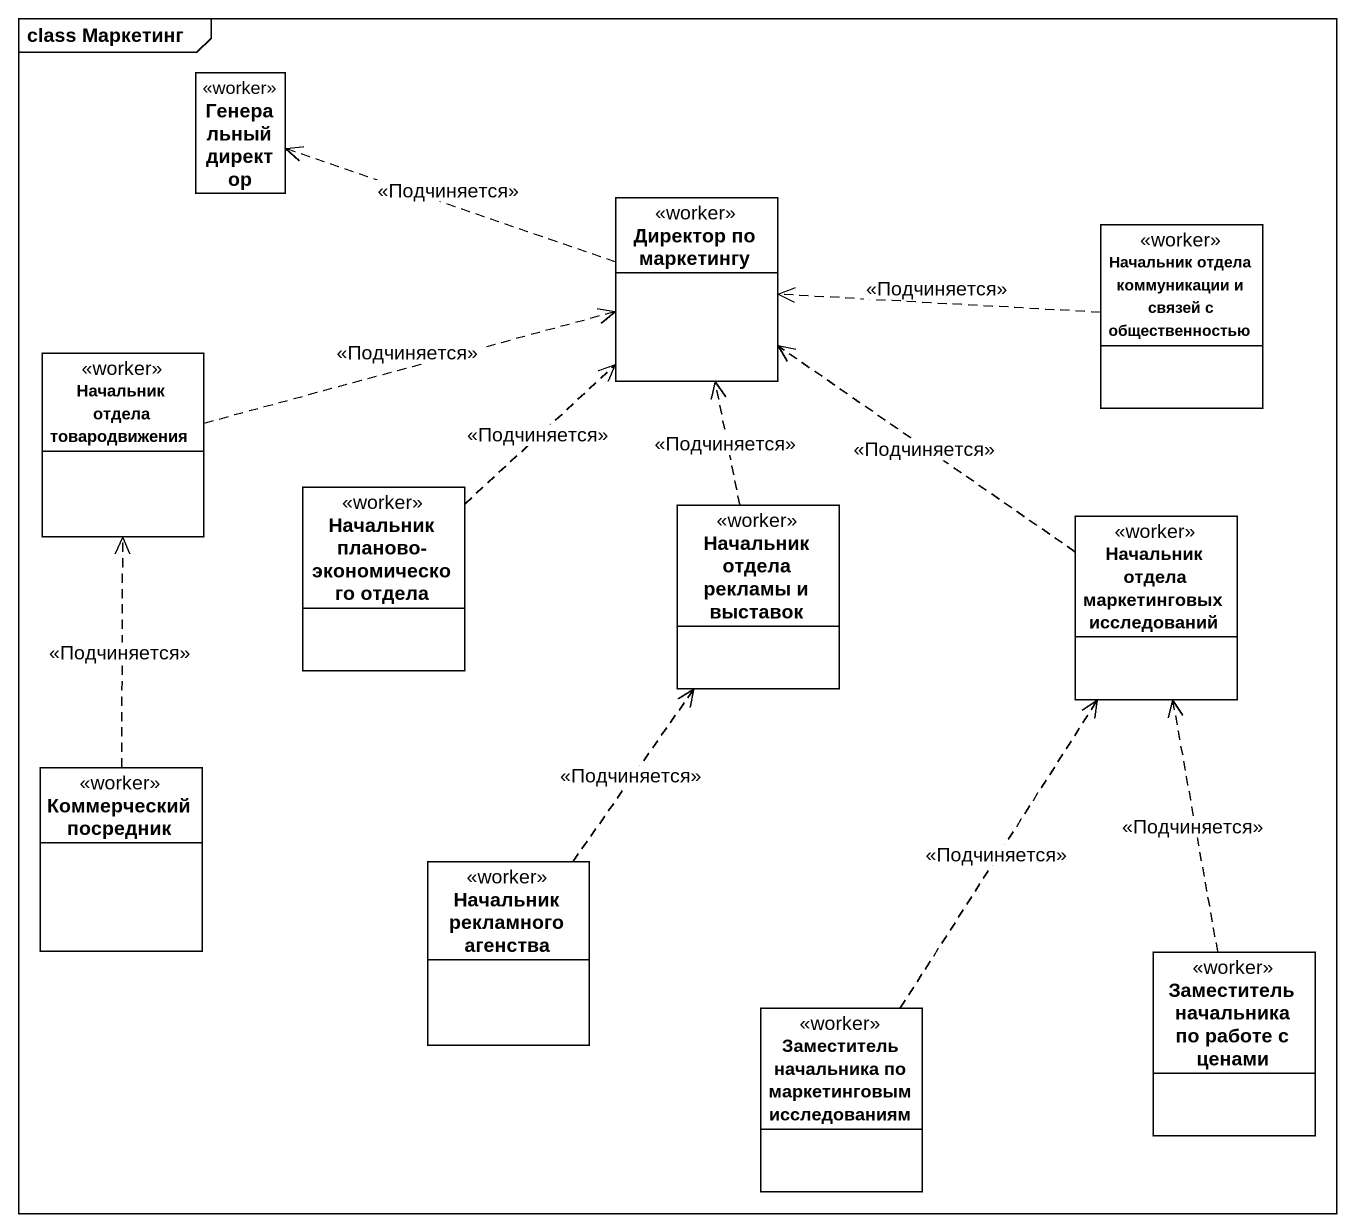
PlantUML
@startuml
mainframe class Маркетинг
hide circle
hide empty members
class "Генеральный директор" as Генеральный_директор <<worker>>
class "Директор по маркетингу" as Директор_по_маркетингу <<worker>>
class "Начальник отдела коммуникации и связей с общественностью" as Начальник_отдела <<worker>>
class "Начальник отдела товародвижения" as Начальник_отдела_2 <<worker>>
class "Начальник планово-экономического отдела" as Начальник_планово <<worker>>
class "Начальник отдела рекламы и выставок" as Начальник_отдела_рекламы_и <<worker>>
class "Начальник отдела маркетинговых исследований" as Начальник_отдела_3 <<worker>>
class "Коммерческий посредник" as Коммерческий_посредник <<worker>>
class "Начальник рекламного агенства" as Начальник_рекламного <<worker>>
class "Заместитель начальника по маркетинговым исследованиям" as Заместитель_начальника_по <<worker>>
class "Заместитель начальника по работе с ценами" as Заместитель_начальника_по_2 <<worker>>
Директор_по_маркетингу .left.> Генеральный_директор : <<Подчиняется>>
Начальник_отдела .left.> Директор_по_маркетингу : <<Подчиняется>>
Начальник_отдела_2 .right.> Директор_по_маркетингу : <<Подчиняется>>
Начальник_планово .up.> Директор_по_маркетингу : <<Подчиняется>>
Начальник_отдела_рекламы_и .up.> Директор_по_маркетингу : <<Подчиняется>>
Начальник_отдела_3 .up.> Директор_по_маркетингу : <<Подчиняется>>
Коммерческий_посредник .up.> Начальник_отдела_2 : <<Подчиняется>>
Начальник_рекламного .up.> Начальник_отдела_рекламы_и : <<Подчиняется>>
Заместитель_начальника_по .up.> Начальник_отдела_3 : <<Подчиняется>>
Заместитель_начальника_по_2 .up.> Начальник_отдела_3 : <<Подчиняется>>
@enduml
